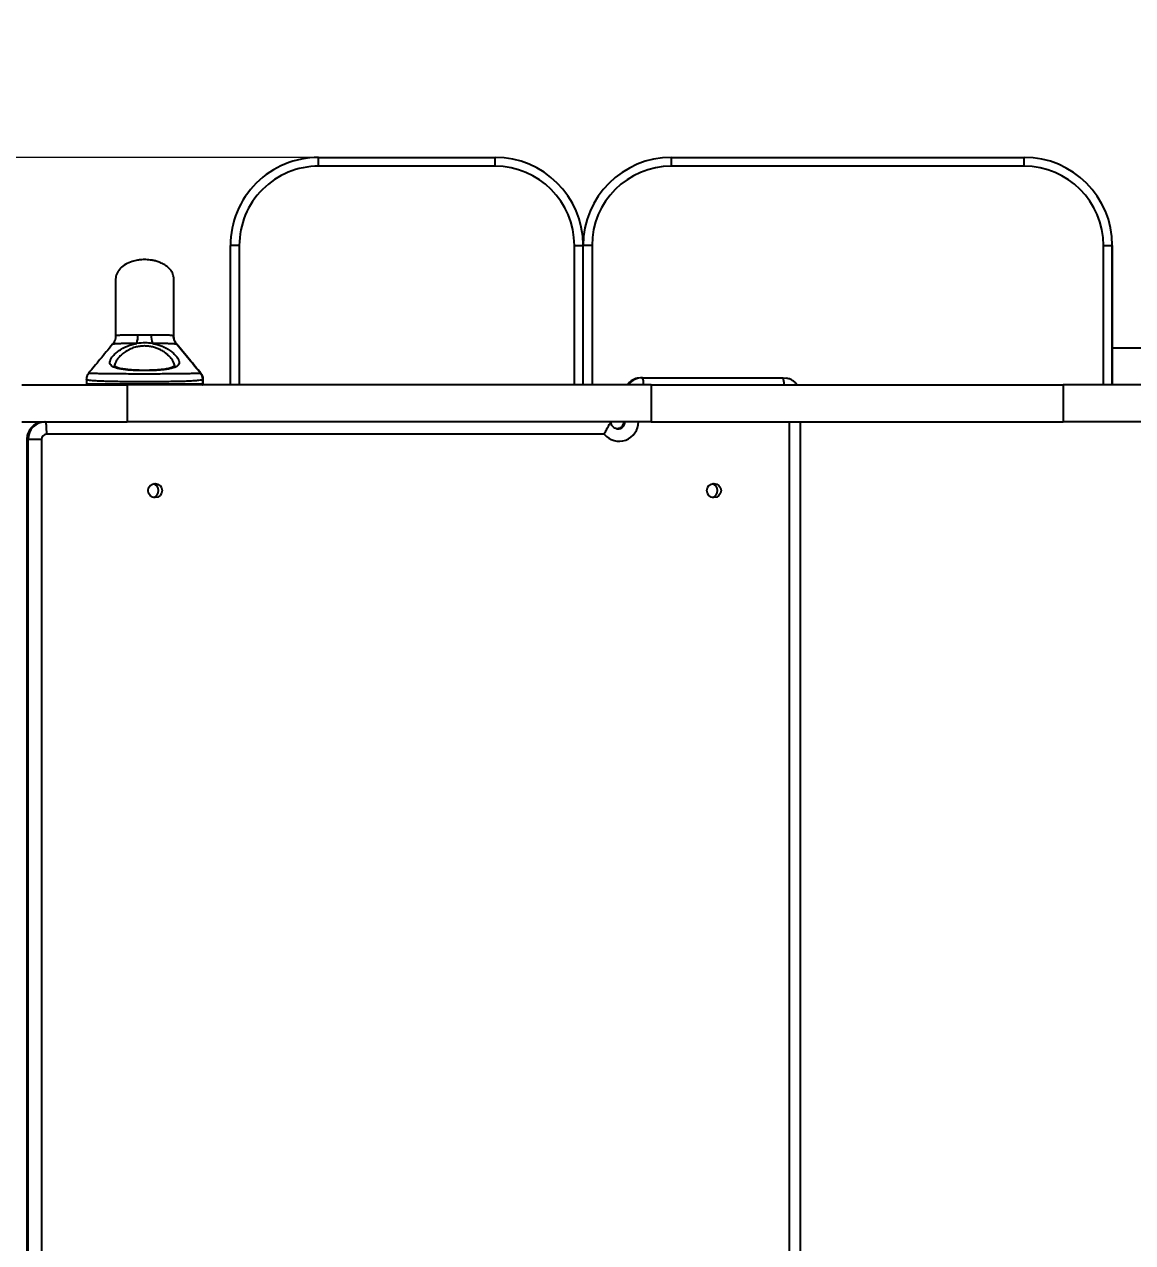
# Model space of a CAD drawing. Header units: millimetres. Extents: x -3269 to 2654, y -2646 to 2266.
# Drawn here: x 39 to 667, y 150 to 841 of the extents above; entities that cross this region are included whole.
import ezdxf

# ---------------------------------------------------------------- set-up
doc = ezdxf.new("R2010")
doc.units = ezdxf.units.MM
for name, color, linetype in [('DIKOM_ОБЪЕКТ', 7, 'Continuous'), ('DIKOM_РАЗМЕР_ЗОНА', 7, 'Continuous'), ('DIKOM_РАЗМЕР_ОБЪЕКТА', 7, 'Continuous')]:
    doc.layers.add(name, color=color, linetype=linetype)
doc.styles.add('style1', font='arialbd.ttf', dxfattribs={"width": 0.8})
doc.dimstyles.new('1-50', dxfattribs={"dimtxt": 300, "dimasz": 200, "dimexe": 100, "dimexo": 0, "dimgap": 100, "dimtad": 1, "dimtoh": 1, "dimtxsty": 'style1', "dimcen": 200, "dimclrd": 7, "dimclre": 7, "dimclrt": 7, "dimadec": 1, "dimazin": 2, "dimtfac": 1, "dimtmove": 0, "dimatfit": 2, "dimfxl": 0, "dimlwd": 25, "dimlwe": 18, "dimarcsym": 0})

# ---------------------------------------------------------------- blocks, each defined once
blk = doc.blocks.new('A$C27188534')
for p, q in [((1138.23, 1300), (1238.23, 1300)), ((1238.23, 1295), (1238.23, 1300)), ((1238.23, 1300), (1238.23, 1300)), ((1338.22, 1295), (1338.22, 1300)), ((1338.22, 1300), (1538.22, 1300)), ((1538.22, 1300), (1538.22, 1300)), ((1238.23, 1295), (1138.23, 1295)), ((1538.22, 1295), (1338.22, 1295)), ((1093.23, 1250), (1088.23, 1250)), ((1088.23, 1171), (1088.23, 1250)), ((1093.23, 1250), (1093.23, 1171)), ((1283.23, 1250), (1288.22, 1250)), ((1283.23, 1171), (1283.23, 1250)), ((1293.22, 1250), (1288.22, 1250)), ((1288.22, 1171), (1288.22, 1250)), ((1293.22, 1250), (1293.22, 1171)), ((1583.22, 1250), (1588.22, 1250)), ((1583.22, 1171), (1583.22, 1250)), ((1588.22, 1171), (1588.22, 1250)), ((1588.22, 1250), (1588.22, 1171)), ((1055.97, 1198.77), (1055.94, 1198.71)), ((1056.16, 1198.67), (1056.13, 1198.71)), ((1588.22, 1192), (1831.43, 1192)), ((1321.22, 1175), (1321.88, 1175)), ((1321.88, 1175), (1401.52, 1175)), ((970.02, 1171), (1029.65, 1171)), ((1006.52, 1174.13), (1006.52, 1171.5)), ((1006.52, 1171.5), (1072.52, 1171.5)), ((1029.65, 1171), (1029.65, 1150)), ((1326.82, 1171), (1029.65, 1171)), ((1072.52, 1171.5), (1072.52, 1174.13)), ((1072.52, 1171.5), (1072.74, 1171.5)), ((1072.74, 1171.5), (1072.74, 1174.12)), ((1326.82, 1171), (1326.82, 1150)), ((1326.82, 1171), (1560.3, 1171)), ((1560.3, 1171), (1560.3, 1150)), ((1729.55, 1171), (1560.3, 1171)), ((970.02, 1150), (1029.65, 1150)), ((979.83, 1149.53), (979.83, 1150)), ((1326.82, 1150), (1029.65, 1150)), ((1326.82, 1150), (1560.3, 1150)), ((1405.17, 150), (1405.17, 1150)), ((1411.51, 150), (1411.51, 1150)), ((1729.55, 1150), (1560.3, 1150)), ((1300.15, 1143), (984.06, 1143)), ((972.75, 1140), (972.75, 160)), ((972.78, 1140), (972.75, 1140)), ((973.44, 1140), (972.78, 1140)), ((972.78, 1140), (972.78, 160)), ((981.07, 1140), (973.44, 1140)), ((973.44, 160), (973.44, 1140)), ((981.07, 1140), (981.07, 160))]:
    blk.add_line(p, q)
at = {"flags": 128}
for points in [[(1138.23, 1295), (1138.23, 1295.98), (1138.23, 1296.91), (1138.23, 1297.78), (1138.23, 1298.54), (1138.23, 1299.16), (1138.23, 1299.62), (1138.23, 1299.9), (1138.23, 1300)], [(1538.22, 1295), (1538.22, 1295.98), (1538.22, 1296.91), (1538.22, 1297.78), (1538.22, 1298.54), (1538.22, 1299.16), (1538.22, 1299.62), (1538.22, 1299.9), (1538.22, 1300)], [(1321.22, 1175), (1319.27, 1174.81), (1319.01, 1174.75)], [(1401.52, 1175), (1403.46, 1174.81), (1403.48, 1174.8)], [(982.74, 1150), (980.8, 1149.81), (980.53, 1149.75)], [(984.06, 1143), (984.05, 1144.37), (984.01, 1145.68), (983.95, 1146.89), (983.87, 1147.95), (983.77, 1148.82), (983.65, 1149.47), (983.53, 1149.87), (983.4, 1150)]]:
    blk.add_lwpolyline(points, dxfattribs=at)
for centre in [(1045.49, 1111), (1362.37, 1111)]:
    blk.add_circle(centre, 3.99)
for centre, radius, start, end in [((1138.23, 1250), 50, 90, 180.00015), ((1238.23, 1250), 50, 0.33615, 90), ((1238.23, 1250), 50, 0.34035, 90), ((1338.22, 1250), 50, 90, 179.99985), ((1538.22, 1250), 50, 0.00015, 90), ((1538.22, 1250), 50, 0.00015, 90), ((1138.23, 1250), 45, 90, 180.00015), ((1238.23, 1250), 45, 0.00015, 90), ((1338.22, 1250), 45, 90, 179.99985), ((1538.22, 1250), 45, 0.00015, 90), ((1016.26, 1199.95), 19.61, 343.76378, 358.1809), ((1063.1, 1199.94), 19.88, 181.76627, 195.9749), ((1321.88, 1165.06), 9.94, 90.0349, 143.3005), ((1312.85, 1171.61), 9.64, 356.39154, 20.60494), ((1392.5, 1171.61), 9.64, 356.39135, 20.60471), ((1007.02, 1171.5), 0.5, 180, 270), ((1072.02, 1171.5), 0.5, 270, 0), ((1072.24, 1171.5), 0.5, 270, 0), ((1321.23, 1165.05), 9.95, 102.91374, 143.2818), ((982.78, 1140.01), 9.99, 103.00244, 180.07876), ((983.42, 1140.02), 9.98, 90.12882, 180.1281), ((1308.61, 1149.95), 10.95, 219.43811, 0.2469), ((1307.27, 1149.99), 3.99, 270.11962, 0.13751), ((1307.93, 1149.99), 3.99, 269.62179, 0.16069), ((984.07, 1140.01), 2.99, 90.12913, 180.12772), ((1043.5, 1111), 4, 284.63226, 75.36774), ((1360.36, 1111), 4, 284.63225, 75.36775)]:
    blk.add_arc(centre, radius, start, end)
for points, knots in [([(1056.13, 1231), (1056.03, 1231.93), (1055.8, 1233.89), (1054.1, 1236.51), (1051.75, 1238.61), (1049.17, 1240.05), (1046.82, 1240.94), (1044.78, 1241.48), (1042.94, 1241.8), (1041.17, 1241.97), (1039.48, 1242.02), (1037.62, 1241.94), (1035.26, 1241.66), (1032.2, 1240.93), (1028.79, 1239.47), (1026.17, 1237.53), (1024.57, 1235.59), (1023.73, 1234.07), (1023.22, 1232.53), (1023.16, 1231.5), (1023.13, 1231)], [0, 0, 0, 0, 0.0637189, 0.134327, 0.2088877, 0.2794885, 0.3368779, 0.3812534, 0.4242309, 0.4654133, 0.5041573, 0.5405684, 0.5931016, 0.6677838, 0.7564226, 0.8467942, 0.8892999, 0.9289694, 0.9657633, 1, 1, 1, 1]), ([(1023.13, 1231.06), (1023.13, 1231), (1023.12, 1230.87), (1023.11, 1229.91), (1023.1, 1228.35), (1023.1, 1226.17), (1023.09, 1223.4), (1023.08, 1220.11), (1023.07, 1216.36), (1023.07, 1212.26), (1023.06, 1207.87), (1023.06, 1203.41), (1023.06, 1200.24), (1023.05, 1198.74)], [0, 0, 0, 0, 0.100219, 0.201698, 0.303234, 0.403659, 0.501835, 0.596764, 0.687679, 0.773986, 0.855409, 0.931824, 1, 1, 1, 1]), ([(1056.05, 1198.71), (1056.05, 1199.19), (1056.06, 1201.64), (1056.06, 1205.35), (1056.06, 1209.58), (1056.07, 1212.73), (1056.07, 1215.29), (1056.08, 1217.48), (1056.08, 1219.63), (1056.08, 1221.75), (1056.09, 1223.92), (1056.1, 1226.04), (1056.1, 1227.98), (1056.11, 1229.59), (1056.12, 1230.73), (1056.13, 1230.88), (1056.13, 1230.95)], [0, 0, 0, 0, 0.021067, 0.106623, 0.182065, 0.243536, 0.290005, 0.343245, 0.392249, 0.44973, 0.516343, 0.592751, 0.679412, 0.7765, 0.883828, 1, 1, 1, 1]), ([(1056.21, 1198.72), (1056.21, 1199.2), (1056.21, 1201.65), (1056.2, 1205.36), (1056.2, 1209.59), (1056.19, 1212.75), (1056.19, 1215.31), (1056.19, 1217.51), (1056.18, 1219.66), (1056.18, 1221.79), (1056.17, 1223.97), (1056.17, 1226.1), (1056.16, 1228.05), (1056.15, 1229.67), (1056.14, 1230.82), (1056.13, 1230.98), (1056.13, 1231.06)], [0, 0, 0, 0, 0.021071, 0.106557, 0.181937, 0.243358, 0.289791, 0.342993, 0.391963, 0.449408, 0.515981, 0.592349, 0.678967, 0.776016, 0.883308, 1, 1, 1, 1]), ([(1023.07, 1198.71), (1023.09, 1198.55), (1023.14, 1197.88), (1022.9, 1196.71), (1022.43, 1195.37), (1021.9, 1194.44), (1021.57, 1194.06), (1021.47, 1193.95)], [0, 0, 0, 0, 0.084842, 0.369446, 0.639298, 0.893166, 1, 1, 1, 1]), ([(1023.08, 1198.71), (1023.07, 1198.71), (1023.04, 1198.72), (1023.07, 1198.73), (1023.08, 1198.74)], [0, 0, 0, 0, 0.3458971, 1, 1, 1, 1]), ([(1023.08, 1198.74), (1023.15, 1198.85), (1023.29, 1199.08), (1024.74, 1199.24), (1026.81, 1199.29), (1029.15, 1199.31), (1032, 1199.32), (1034.32, 1199.32), (1035.85, 1199.33)], [0, 0, 0, 0, 0.140334, 0.300479, 0.495902, 0.623954, 0.752123, 1, 1, 1, 1]), ([(1035.85, 1199.33), (1037.06, 1199.3), (1039.52, 1199.26), (1041.98, 1199.3), (1043.23, 1199.33)], [0, 0, 0, 0, 0.492441, 1, 1, 1, 1]), ([(1043.23, 1199.33), (1044.57, 1199.32), (1046.73, 1199.32), (1049.47, 1199.31), (1051.34, 1199.3), (1052.86, 1199.28), (1054.08, 1199.24), (1055.3, 1199.14), (1056.09, 1198.98), (1055.98, 1198.8), (1055.97, 1198.77)], [0, 0, 0, 0, 0.221562, 0.354046, 0.486413, 0.578485, 0.680829, 0.783068, 0.964373, 1, 1, 1, 1]), ([(1057.71, 1193.98), (1057.7, 1193.99), (1057.43, 1194.27), (1056.9, 1195.11), (1056.31, 1196.47), (1056, 1197.78), (1056.02, 1198.53), (1056.03, 1198.77)], [0, 0, 0, 0, 0.006832, 0.25775, 0.563219, 0.863969, 1, 1, 1, 1]), ([(1057.8, 1193.93), (1057.6, 1194.19), (1057.16, 1194.75), (1056.58, 1195.96), (1056.18, 1197.33), (1056.16, 1198.29), (1056.16, 1198.7)], [0, 0, 0, 0, 0.217175, 0.476598, 0.771072, 1, 1, 1, 1]), ([(1021.4, 1194), (1018.99, 1191.09), (1014.39, 1185.51), (1009.9, 1180.08), (1007.76, 1177.49)], [0, 0, 0, 0, 0.5234097, 1, 1, 1, 1]), ([(1043.98, 1194.47), (1044.24, 1194.42), (1045.33, 1194.22), (1047.22, 1193.73), (1049.6, 1192.86), (1051.84, 1191.76), (1054.01, 1190.41), (1055.97, 1188.86), (1057.62, 1187.18), (1058.78, 1185.51), (1059.13, 1184.46), (1059.22, 1183.51), (1059.07, 1182.65), (1058.18, 1181.66), (1056.71, 1180.86), (1054.8, 1180.26), (1052.44, 1179.8), (1049.79, 1179.46), (1046.83, 1179.22), (1043.72, 1179.07), (1040.47, 1179), (1037.22, 1179.02), (1034.02, 1179.12), (1030.99, 1179.3), (1028.18, 1179.58), (1025.69, 1179.95), (1023.57, 1180.44), (1021.89, 1181.05), (1020.67, 1181.81), (1019.96, 1182.72), (1019.76, 1183.82), (1020, 1184.77), (1020.5, 1185.83), (1021.3, 1187.02), (1022.93, 1188.73), (1025.16, 1190.52), (1027.74, 1192.07), (1030.5, 1193.28), (1032.9, 1194.04), (1034.49, 1194.35), (1035.08, 1194.47)], [0, 0, 0, 0, 0.00675, 0.029116, 0.051962, 0.077005, 0.102535, 0.132458, 0.163117, 0.19573, 0.229494, 0.231278, 0.262552, 0.294992, 0.323604, 0.353117, 0.380704, 0.409091, 0.436357, 0.464393, 0.49154, 0.519446, 0.546535, 0.574376, 0.601414, 0.629204, 0.656211, 0.683972, 0.711047, 0.738881, 0.766448, 0.794782, 0.802351, 0.832955, 0.864443, 0.897607, 0.931789, 0.957611, 0.984074, 1, 1, 1, 1]), ([(1035.08, 1194.47), (1034.16, 1194.46), (1032.3, 1194.45), (1029.61, 1194.41), (1027.05, 1194.36), (1024.94, 1194.29), (1023.32, 1194.2), (1022.02, 1194.09), (1021.27, 1193.98), (1021.43, 1193.97), (1021.45, 1193.97)], [0, 0, 0, 0, 0.140226, 0.282695, 0.426525, 0.574486, 0.682099, 0.793136, 0.968101, 1, 1, 1, 1]), ([(1056.45, 1181.9), (1056.47, 1182.01), (1056.56, 1182.56), (1056.09, 1183.76), (1055.12, 1185.39), (1053.68, 1187.08), (1052.02, 1188.59), (1050.16, 1189.94), (1048.24, 1191.02), (1046.19, 1191.89), (1044.05, 1192.53), (1041.77, 1192.92), (1039.32, 1193.06), (1036.79, 1192.86), (1035.06, 1192.51), (1033.37, 1192.04), (1031.73, 1191.45), (1029.37, 1190.25), (1027.15, 1188.72), (1025.25, 1186.97), (1023.84, 1185.27), (1023.13, 1184.08), (1022.69, 1183.02), (1022.47, 1182.39), (1022.54, 1181.96), (1022.55, 1181.9)], [0, 0, 0, 0, 0.015727, 0.076985, 0.138287, 0.194061, 0.249831, 0.295542, 0.341221, 0.381322, 0.421393, 0.461807, 0.502204, 0.547115, 0.592057, 0.595044, 0.641584, 0.688178, 0.74958, 0.811038, 0.868457, 0.925853, 0.939828, 0.991103, 1, 1, 1, 1]), ([(1043.98, 1194.47), (1042.65, 1194.61), (1039.69, 1194.93), (1036.72, 1194.63), (1035.08, 1194.47)], [0, 0, 0, 0, 0.448865, 1, 1, 1, 1]), ([(1057.69, 1193.96), (1057.69, 1193.97), (1057.72, 1193.98), (1057.4, 1194.04), (1056.72, 1194.12), (1055.94, 1194.18), (1054.82, 1194.25), (1053.22, 1194.32), (1050.96, 1194.38), (1047.92, 1194.44), (1045.62, 1194.45), (1043.98, 1194.47)], [0, 0, 0, 0, 0.024668, 0.125247, 0.218116, 0.313924, 0.349182, 0.495399, 0.647608, 0.750422, 1, 1, 1, 1]), ([(1071.27, 1177.51), (1069.11, 1180.13), (1064.44, 1185.78), (1060.06, 1191.11), (1057.71, 1193.98)], [0, 0, 0, 0, 0.462933, 1, 1, 1, 1]), ([(1071.5, 1177.5), (1069.32, 1180.12), (1064.63, 1185.77), (1060.24, 1191.11), (1057.88, 1193.97)], [0, 0, 0, 0, 0.4636234, 1, 1, 1, 1]), ([(1056.51, 1181.89), (1056.51, 1181.88), (1056.52, 1181.77), (1056.49, 1181.75), (1056.39, 1181.57), (1056.06, 1181.29), (1055.43, 1180.95), (1054.51, 1180.6), (1053.29, 1180.27), (1051.79, 1179.97), (1050.05, 1179.71), (1048.09, 1179.5), (1045.95, 1179.34), (1043.68, 1179.23), (1041.33, 1179.17), (1038.94, 1179.16), (1036.56, 1179.2), (1034.23, 1179.28), (1032, 1179.41), (1029.92, 1179.6), (1028.02, 1179.84), (1026.36, 1180.12), (1024.97, 1180.46), (1023.88, 1180.82), (1023.13, 1181.18), (1022.69, 1181.5), (1022.54, 1181.72), (1022.52, 1181.72), (1022.52, 1181.85), (1022.52, 1181.89)], [0, 0, 0, 0, 0.008302, 0.053445, 0.09107, 0.123733, 0.158547, 0.193784, 0.230586, 0.26842, 0.307229, 0.347035, 0.38712, 0.427807, 0.468523, 0.509319, 0.550379, 0.591088, 0.631955, 0.672362, 0.712454, 0.752146, 0.790468, 0.82849, 0.864734, 0.899813, 0.935928, 0.974464, 1, 1, 1, 1]), ([(1007.77, 1177.48), (1007.6, 1177.27), (1007.21, 1176.79), (1006.77, 1175.8), (1006.52, 1174.87), (1006.55, 1174.29), (1006.56, 1174.12)], [0, 0, 0, 0, 0.245841, 0.555344, 0.868179, 1, 1, 1, 1]), ([(1007.79, 1177.46), (1007.87, 1177.5), (1008.04, 1177.58), (1009.33, 1177.58), (1011.33, 1177.54), (1014.06, 1177.48), (1017.4, 1177.43), (1021.3, 1177.38), (1025.64, 1177.33), (1030.34, 1177.3), (1035.06, 1177.29), (1039.88, 1177.28), (1044.69, 1177.29), (1049.58, 1177.31), (1054.22, 1177.34), (1058.49, 1177.38), (1062.28, 1177.44), (1065.53, 1177.49), (1068.12, 1177.55), (1070, 1177.58), (1071.1, 1177.57), (1071.19, 1177.49), (1071.22, 1177.46)], [0, 0, 0, 0, 0.047603, 0.100123, 0.15264, 0.203917, 0.255188, 0.305854, 0.356515, 0.406873, 0.457229, 0.501266, 0.551547, 0.601829, 0.652313, 0.702801, 0.753729, 0.804665, 0.856394, 0.908131, 0.96136, 1, 1, 1, 1]), ([(1072.49, 1174.13), (1072.48, 1174.42), (1072.48, 1175.11), (1072.16, 1176.1), (1071.73, 1176.95), (1071.39, 1177.34), (1071.26, 1177.49)], [0, 0, 0, 0, 0.227027, 0.532133, 0.820213, 1, 1, 1, 1]), ([(1072.71, 1174.12), (1072.72, 1174.23), (1072.76, 1174.75), (1072.54, 1175.63), (1072.12, 1176.64), (1071.73, 1177.25), (1071.51, 1177.48), (1071.49, 1177.5)], [0, 0, 0, 0, 0.087749, 0.402011, 0.69484, 0.976901, 1, 1, 1, 1]), ([(1409.47, 1171), (1409.36, 1171.16), (1408.92, 1171.8), (1407.9, 1172.74), (1406.44, 1173.76), (1404.95, 1174.46), (1403.93, 1174.68), (1403.49, 1174.77)], [0, 0, 0, 0, 0.077449, 0.323037, 0.568566, 0.814009, 1, 1, 1, 1]), ([(1072.43, 1174.13), (1072.46, 1174.09), (1072.58, 1173.92), (1071.87, 1173.68), (1070.26, 1173.4), (1067.74, 1173.19), (1064.4, 1173.02), (1060.39, 1172.89), (1055.75, 1172.79), (1050.7, 1172.72), (1045.27, 1172.68), (1039.94, 1172.66), (1034.61, 1172.67), (1029.39, 1172.71), (1024.26, 1172.77), (1019.51, 1172.86), (1015.38, 1172.99), (1011.89, 1173.15), (1009.2, 1173.36), (1007.41, 1173.62), (1006.53, 1173.87), (1006.61, 1174.07), (1006.64, 1174.13)], [0, 0, 0, 0, 0.015198, 0.069598, 0.122466, 0.176863, 0.229727, 0.284122, 0.336984, 0.391377, 0.444241, 0.498636, 0.545626, 0.598502, 0.652911, 0.705803, 0.760229, 0.81317, 0.867649, 0.920796, 0.975498, 1, 1, 1, 1]), ([(1319, 1174.72), (1318.6, 1174.62), (1317.63, 1174.4), (1316.19, 1173.7), (1314.74, 1172.67), (1313.76, 1171.74), (1313.35, 1171.13), (1313.26, 1171)], [0, 0, 0, 0, 0.174181, 0.428023, 0.681848, 0.935696, 1, 1, 1, 1]), ([(980.52, 1149.72), (980.13, 1149.62), (979.15, 1149.4), (977.71, 1148.69), (976.25, 1147.68), (975, 1146.4), (973.99, 1144.93), (973.26, 1143.31), (972.83, 1141.64), (972.78, 1140.52), (972.75, 1140)], [0, 0, 0, 0, 0.0906147, 0.2226675, 0.3547124, 0.4867696, 0.6188586, 0.7509972, 0.8831932, 1, 1, 1, 1]), ([(1300.15, 1143), (1300.16, 1143.01), (1300.21, 1143.12), (1300.48, 1143.7), (1301.17, 1145.11), (1302.22, 1147.1), (1303.23, 1148.77), (1303.92, 1149.74), (1303.93, 1149.86), (1303.93, 1149.91)], [0, 0, 0, 0, 0.001691, 0.033943, 0.170679, 0.424047, 0.675755, 0.877313, 1, 1, 1, 1]), ([(1307.91, 1146.04), (1307.67, 1146.04), (1307.05, 1146.04), (1306.11, 1146.4), (1305.19, 1147.05), (1304.49, 1147.94), (1304.05, 1148.98), (1304.01, 1149.72), (1303.99, 1150.08)], [0, 0, 0, 0, 0.1188, 0.2987426, 0.4777715, 0.6553547, 0.8314463, 1, 1, 1, 1]), ([(1311.23, 1150), (1311.23, 1149.88), (1311.21, 1149.39), (1311.01, 1148.54), (1310.47, 1147.56), (1309.69, 1146.77), (1308.75, 1146.22), (1308.07, 1146.1), (1307.75, 1146.04)], [0, 0, 0, 0, 0.061271, 0.25121, 0.442064, 0.633939, 0.827316, 1, 1, 1, 1])]:
    blk.add_open_spline(points, degree=3, knots=knots)
blk = doc.blocks.new('*D2')
at = {"layer": 'Defpoints', "color": 0, "transparency": 16777216}
for p in [(-1214.55, 765.79), (264.24, 765.79), (264.24, -534.21)]:
    blk.add_point(p, dxfattribs=at)
at = {"layer": 'DIKOM_РАЗМЕР_ОБЪЕКТА', "color": 7, "lineweight": 18, "transparency": 16777216}
for p, q in [((264.24, 765.79), (-1314.55, 765.79)), ((264.24, -534.21), (-1314.55, -534.21))]:
    blk.add_line(p, q, dxfattribs=at)
at = {"layer": 'DIKOM_РАЗМЕР_ОБЪЕКТА', "color": 7, "lineweight": 25, "transparency": 16777216}
blk.add_line((-1214.55, -334.21), (-1214.55, 565.79), dxfattribs=at)
at = {"layer": 'DIKOM_РАЗМЕР_ОБЪЕКТА', "color": 7, "transparency": 16777216}
for points in [[(-1247.88, 565.79), (-1181.22, 565.79), (-1214.55, 765.79)], [(-1247.88, -334.21), (-1181.22, -334.21), (-1214.55, -534.21)]]:
    blk.add_solid(points, dxfattribs=at)
at = {"layer": 'DIKOM_РАЗМЕР_ОБЪЕКТА', "color": 7, "transparency": 16777216, "insert": (-1467.82, 60.06), "char_height": 300, "attachment_point": 5, "rotation": 90, "style": 'style1'}
blk.add_mtext('{\\fArial|b0|i0|c204|p34;1300}', dxfattribs=at)
blk = doc.blocks.new('*D3')
at = {"layer": 'Defpoints', "color": 0, "transparency": 16777216}
for p in [(-2818.47, 2265.79), (610.32, 2265.79), (610.32, -2034.21)]:
    blk.add_point(p, dxfattribs=at)
at = {"layer": 'DIKOM_РАЗМЕР_ЗОНА', "color": 7, "lineweight": 18, "transparency": 16777216}
for p, q in [((610.32, 2265.79), (-2918.47, 2265.79)), ((610.32, -2034.21), (-2918.47, -2034.21))]:
    blk.add_line(p, q, dxfattribs=at)
at = {"layer": 'DIKOM_РАЗМЕР_ЗОНА', "color": 7, "lineweight": 25, "transparency": 16777216}
blk.add_line((-2818.47, -1834.21), (-2818.47, 2065.79), dxfattribs=at)
at = {"layer": 'DIKOM_РАЗМЕР_ЗОНА', "color": 7, "transparency": 16777216}
for points in [[(-2851.8, 2065.79), (-2785.13, 2065.79), (-2818.47, 2265.79)], [(-2851.8, -1834.21), (-2785.13, -1834.21), (-2818.47, -2034.21)]]:
    blk.add_solid(points, dxfattribs=at)
at = {"layer": 'DIKOM_РАЗМЕР_ЗОНА', "color": 7, "transparency": 16777216, "insert": (-3071.74, 115.79), "char_height": 300, "attachment_point": 5, "rotation": 90, "style": 'style1'}
blk.add_mtext('{\\fArial|b0|i0|c204|p34;4300}', dxfattribs=at)

msp = doc.modelspace()

# ---------------------------------------------------------------- block references
at = {"layer": 'DIKOM_ОБЪЕКТ', "color": 7, "linetype": 'Continuous'}
msp.add_blockref('A$C27188534', (-932.774, -534.209), dxfattribs=at)

# ---------------------------------------------------------------- dimensions: what is measured, and where the dimension line sits
at = {"layer": 'DIKOM_РАЗМЕР_ЗОНА'}
dim = msp.add_linear_dim(base=(-2818.466, 2265.791), p1=(610.321, -2034.209), p2=(610.321, 2265.791), angle=90, text='{\\fArial|b0|i0|c204|p34;<>}', dimstyle='1-50', dxfattribs=at)
dim.commit()
dim.dimension.update_dxf_attribs({"geometry": '*D3', "text_midpoint": (-2818.466, 115.791), "dimtype": 160})
at = {"layer": 'DIKOM_РАЗМЕР_ОБЪЕКТА'}
dim = msp.add_linear_dim(base=(-1214.549, 765.791), p1=(264.244, -534.209), p2=(264.244, 765.791), angle=90, text='{\\fArial|b0|i0|c204|p34;<>}', dimstyle='1-50', dxfattribs=at)
dim.commit()
dim.dimension.update_dxf_attribs({"geometry": '*D2', "text_midpoint": (-1214.549, 60.065), "dimtype": 160})

doc.saveas('drawing.dxf')
